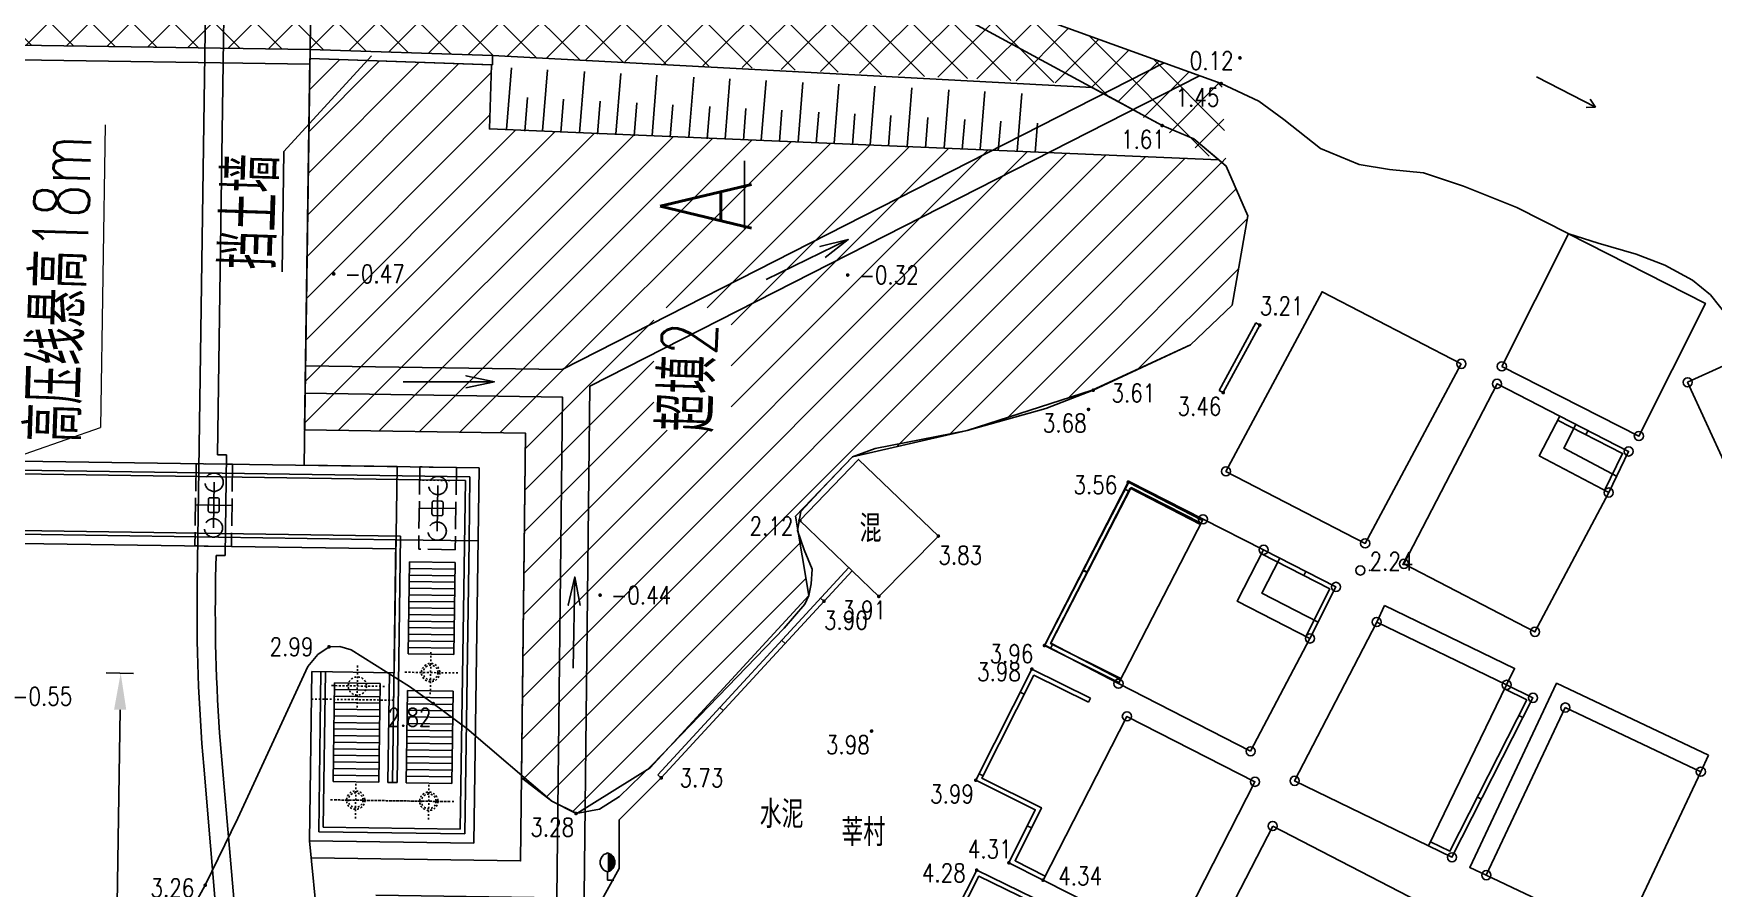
# Model space of a CAD drawing. Extents: x 500036 to 1001740, y 2543128 to 5086681.
# Drawn here: x 500801.1 to 500893, y 2544342 to 2544388.8 of the extents above; entities that cross this region are included whole.
import ezdxf
from ezdxf.enums import TextEntityAlignment as Align

# ---------------------------------------------------------------- set-up
doc = ezdxf.new("R2010")
doc.units = 0
doc.header["$LTSCALE"] = 0.5
for name, pattern in [('ACAD_ISO02W100', [15, 12, -3]), ('CENTER2', [28.575, 19.05, -3.175, 3.175, -3.175]), ('HIDDEN', [9.525, 6.35, -3.175])]:
    doc.linetypes.add(name, pattern=pattern)
doc.layers.get('0').update_dxf_attribs({"linetype": 'CONTINUOUS', "lineweight": 5})
doc.layers.get('Defpoints').update_dxf_attribs({"linetype": 'CONTINUOUS'})
for name, color, linetype in [('0-文字', 7, 'CONTINUOUS'), ('1-村民住宅', 7, 'CONTINUOUS'), ('GCD', 8, 'CONTINUOUS'), ('SPX', 4, 'CONTINUOUS'), ('station', 6, 'CONTINUOUS'), ('中心线', 2, 'CENTER2'), ('分隔带', 3, 'CONTINUOUS'), ('地形图', 8, 'CONTINUOUS'), ('天桥', 1, 'CONTINUOUS'), ('尺寸标注', 4, 'CONTINUOUS'), ('桥梁', 6, 'CONTINUOUS'), ('流水线', 5, 'CONTINUOUS'), ('结构线', 7, 'CONTINUOUS'), ('虚线', 11, 'ACAD_ISO02W100'), ('路基边线', 1, 'CONTINUOUS'), ('路面边线', 7, 'CONTINUOUS'), ('轮廓', 2, 'CONTINUOUS')]:
    doc.layers.add(name, color=color, linetype=linetype)
doc.layers.add('标注', color=4, linetype='CONTINUOUS', lineweight=15)
doc.layers.add('隧道', color=6, linetype='CONTINUOUS', lineweight=5)
doc.styles.add('HZ', font='romans.shx', dxfattribs={"width": 0.8, "bigfont": 'hztxt.shx'})
doc.styles.get("Standard").update_dxf_attribs({"font": 'simplex1.shx', "width": 0.7, "bigfont": 'hztxt.shx'})
doc.linetypes.add('10421', pattern='A,2,[150,AAA.SHX,S=1,R=0,X=0,Y=1],1e-11', length=2)
doc.linetypes.add('1161', pattern='A,0,[149,AAA.SHX,S=0.15,R=0,X=0,Y=0],-1.6', length=1.6)
doc.dimstyles.new('比例1000', dxfattribs={"dimtxt": 3, "dimasz": 2, "dimexe": 0.8, "dimexo": 0.8, "dimgap": 0.4, "dimtad": 1, "dimdsep": 46, "dimtxsty": 'Standard', "dimcen": 0.09, "dimclrd": 256, "dimclre": 256, "dimclrt": 7, "dimadec": 0, "dimazin": 0, "dimtfac": 1, "dimtix": 1, "dimtmove": 0, "dimatfit": 3, "dimfxl": 0, "dimtolj": 1, "dimtzin": 0, "dimarcsym": 0})

# ---------------------------------------------------------------- blocks, each defined once
blk = doc.blocks.new('*D10')
at = {"layer": 'Defpoints', "color": 0}
for p in [(500805.842, 2544353.813), (500807.347, 2544353.791), (500806.827, 2544318.794)]:
    blk.add_point(p, dxfattribs=at)
at = {"layer": '标注', "lineweight": -2}
for p, q in [((500806.547, 2544353.802), (500805.042, 2544353.825)), ((500805.352, 2544320.817), (500805.812, 2544351.813)), ((500806.028, 2544318.806), (500804.523, 2544318.829))]:
    blk.add_line(p, q, dxfattribs=at)
at = {"layer": '标注'}
for points in [[(500805.479, 2544351.818), (500806.146, 2544351.808), (500805.842, 2544353.813)], [(500805.019, 2544320.821), (500805.685, 2544320.812), (500805.322, 2544318.817)]]:
    blk.add_solid(points, dxfattribs=at)
at = {"layer": '标注', "color": 7, "insert": (500803.682, 2544336.343), "char_height": 3, "attachment_point": 5, "rotation": 89.14939}
blk.add_mtext('\\A1;35', dxfattribs=at)
blk = doc.blocks.new('*D18')
at = {"layer": 'Defpoints', "color": 0, "linetype": 'ByBlock'}
for p in [(500795.244, 2544494.72), (500765.209, 2544215.553), (500795.314, 2544209.967), (500817.01, 2544201.398), (500790.911, 2544194.774)]:
    blk.add_point(p, dxfattribs=at)
at = {"layer": '标注', "linetype": 'ByBlock', "lineweight": -2}
blk.add_arc((500791.109, 2544208.475), 4.461, 10.6219, 63.26726, dxfattribs=at)
at = {"layer": '标注', "linetype": 'ByBlock'}
for points in [[(500793.037, 2544212.136), (500793.195, 2544212.784), (500791.174, 2544212.936)], [(500795.827, 2544209.284), (500795.161, 2544209.311), (500795.413, 2544207.299)]]:
    blk.add_solid(points, dxfattribs=at)
at = {"layer": '标注', "color": 7, "linetype": 'ByBlock', "insert": (500796.193, 2544212.299), "char_height": 3, "attachment_point": 5, "rotation": 306.94458}
blk.add_mtext('\\A1;104°', dxfattribs=at)
blk = doc.blocks.new('dun1')
at = {"layer": '天桥', "color": 5, "linetype": 'ACAD_ISO02W100', "ltscale": 0.25}
for p, q in [((427493.706, 2526041.158), (427489.206, 2526041.158)), ((427489.206, 2526039.158), (427489.206, 2526041.158)), ((427493.706, 2526039.158), (427493.706, 2526041.158)), ((427491.056, 2526040.358), (427491.056, 2526039.958)), ((427491.156, 2526040.458), (427491.756, 2526040.458)), ((427491.156, 2526039.858), (427491.756, 2526039.858)), ((427491.856, 2526040.358), (427491.856, 2526039.958)), ((427493.706, 2526039.158), (427489.206, 2526039.158))]:
    blk.add_line(p, q, dxfattribs=at)
for centre in [(427490.206, 2526040.158), (427492.706, 2526040.158)]:
    blk.add_circle(centre, 0.5, dxfattribs=at)
for centre, start, end in [((427491.156, 2526040.358), 90, 180), ((427491.156, 2526039.958), 180, 270), ((427491.756, 2526040.358), 0, 90), ((427491.756, 2526039.958), 270, 0)]:
    blk.add_arc(centre, 0.1, start, end, dxfattribs=at)
at = {"layer": '轮廓'}
for p, q in [((427491.456, 2526039.158), (427491.456, 2526041.158)), ((427490.206, 2526040.158), (427492.706, 2526040.158))]:
    blk.add_line(p, q, dxfattribs=at)
blk = doc.blocks.new('人行天桥')
at = {"layer": '中心线'}
for p, q in [((-29600, 17030), (-29600, 15030)), ((-25600, 17030), (-25600, 15030)), ((-30976, 16030), (-24500, 16030)), ((-24224, 16030), (-30700, 16030)), ((-25350, 10522), (-25350, 8982)), ((-29600, 9732), (-29600, 8192)), ((-24383, 9780), (-26600, 9780)), ((-28633, 8990), (-30850, 8990)), ((29600, -10170), (29600, -7770)), ((25600, -10960), (25600, -8560)), ((28195, -8990), (31140, -8990)), ((24195, -9780), (27140, -9780)), ((25600, -17030), (25600, -15030)), ((29600, -17030), (29600, -15030)), ((24224, -16030), (30700, -16030)), ((30976, -16030), (24500, -16030))]:
    blk.add_line(p, q, dxfattribs=at)
at = {"layer": '尺寸标注', "color": 6}
blk.add_line((27600, -1750), (32100, -1750), dxfattribs=at)
at = {"layer": '结构线'}
for p, q in [((-23100, 18280), (-32100, 18280)), ((-32100, -2250), (-32100, 18280)), ((-23600, 17780), (-31600, 17780)), ((-31600, 1750), (-31600, 17780)), ((-23850, 17530), (-31350, 17530)), ((-31350, -1550), (-31350, 17530)), ((-23850, 17530), (-23850, 9030)), ((-23600, 17780), (-23600, 9030)), ((-23100, 18280), (-23100, 9030)), ((-28350, 15030), (-30850, 15030)), ((-28350, 15030), (-30850, 15030)), ((-30850, 9990), (-30850, 15030)), ((-30850, 15030), (-30850, 9990)), ((-28350, 9990), (-28350, 15030)), ((-27850, 1550), (-27850, 14780)), ((-27350, 14780), (-27850, 14780)), ((-27600, 1750), (-27600, 14780)), ((-27600, 14780), (-27600, 9260)), ((-27350, 14780), (-27350, 9030)), ((-26850, 15030), (-24350, 15030)), ((-26850, 15030), (-24350, 15030)), ((-26850, 15030), (-26850, 9630)), ((-24350, 15030), (-24350, 9630)), ((-28350, 14670), (-30850, 14670)), ((-28350, 14310), (-30850, 14310)), ((-28350, 13950), (-30850, 13950)), ((-26850, 14670), (-24350, 14670)), ((-26850, 14310), (-24350, 14310)), ((-26850, 13950), (-24350, 13950)), ((-28350, 13590), (-30850, 13590)), ((-28350, 13230), (-30850, 13230)), ((-26850, 13590), (-24350, 13590)), ((-26850, 13230), (-24350, 13230)), ((-28350, 12870), (-30850, 12870)), ((-28350, 12510), (-30850, 12510)), ((-28350, 12150), (-30850, 12150)), ((-26850, 12870), (-24350, 12870)), ((-26850, 12510), (-24350, 12510)), ((-26850, 12150), (-24350, 12150)), ((-28350, 11790), (-30850, 11790)), ((-28350, 11430), (-30850, 11430)), ((-28350, 11070), (-30850, 11070)), ((-26850, 11790), (-24350, 11790)), ((-26850, 11430), (-24350, 11430)), ((-26850, 11070), (-24350, 11070)), ((-28350, 10710), (-30850, 10710)), ((-28350, 10350), (-30850, 10350)), ((-26850, 10710), (-24350, 10710)), ((-26850, 10350), (-24350, 10350)), ((-28350, 9990), (-30850, 9990)), ((-26850, 9990), (-24350, 9990)), ((-26850, 9630), (-24350, 9630)), ((-26850, 9630), (-24350, 9630)), ((-27600, 9030), (-23100, 9030)), ((-28350, 7990), (-30850, 7990)), ((-30850, 2950), (-30850, 7990)), ((-28350, 7990), (-30850, 7990)), ((-28350, 7630), (-30850, 7630)), ((-28350, 2950), (-28350, 7990)), ((-28350, 7270), (-30850, 7270)), ((-28350, 6910), (-30850, 6910)), ((-28350, 6550), (-30850, 6550)), ((-28350, 6190), (-30850, 6190)), ((-28350, 5830), (-30850, 5830)), ((-28350, 5470), (-30850, 5470)), ((-28350, 5110), (-30850, 5110)), ((-28350, 4750), (-30850, 4750)), ((-28350, 4390), (-30850, 4390)), ((-28350, 4030), (-30850, 4030)), ((-28350, 3670), (-30850, 3670)), ((-28350, 3310), (-30850, 3310)), ((-28350, 2950), (-30850, 2950)), ((-27600, 2250), (32100, 2250)), ((32100, 2250), (32100, -18280)), ((-31600, 1750), (-31600, -1750)), ((-27850, 1550), (31350, 1550)), ((-27600, 1750), (31600, 1750)), ((31350, 1550), (31350, -17530)), ((31600, 1750), (31600, -1750)), ((-31600, -1750), (27600, -1750)), ((-31350, -1550), (27850, -1550)), ((27600, -15030), (27600, -1750)), ((27850, -1550), (27850, -15030)), ((31600, -1750), (31600, -17780)), ((-32100, -2250), (27600, -2250)), ((28350, -2950), (30850, -2950)), ((28350, -2950), (28350, -7990)), ((28350, -3310), (30850, -3310)), ((28350, -3670), (30850, -3670)), ((30850, -2950), (30850, -7990)), ((28350, -4030), (30850, -4030)), ((28350, -4390), (30850, -4390)), ((28350, -4750), (30850, -4750)), ((28350, -5110), (30850, -5110)), ((28350, -5470), (30850, -5470)), ((28350, -5830), (30850, -5830)), ((28350, -6190), (30850, -6190)), ((28350, -6550), (30850, -6550)), ((28350, -6910), (30850, -6910)), ((28350, -7270), (30850, -7270)), ((28350, -7630), (30850, -7630)), ((28350, -7990), (30850, -7990)), ((28350, -7990), (30850, -7990)), ((23100, -18280), (23100, -9030)), ((27600, -9030), (23100, -9030)), ((23600, -17780), (23600, -9030)), ((23850, -17530), (23850, -9030)), ((27350, -15030), (27350, -9030)), ((26850, -9630), (24350, -9630)), ((26850, -9630), (24350, -9630)), ((24350, -15030), (24350, -9630)), ((26850, -9990), (24350, -9990)), ((26850, -15030), (26850, -9630)), ((27600, -9630), (27600, -15030)), ((28350, -9990), (30850, -9990)), ((28350, -9990), (28350, -15030)), ((30850, -9990), (30850, -15030)), ((30850, -9990), (30850, -15030)), ((26850, -10350), (24350, -10350)), ((26850, -10710), (24350, -10710)), ((28350, -10350), (30850, -10350)), ((28350, -10710), (30850, -10710)), ((26850, -11070), (24350, -11070)), ((26850, -11430), (24350, -11430)), ((26850, -11790), (24350, -11790)), ((28350, -11070), (30850, -11070)), ((28350, -11430), (30850, -11430)), ((28350, -11790), (30850, -11790)), ((26850, -12150), (24350, -12150)), ((26850, -12510), (24350, -12510)), ((26850, -12870), (24350, -12870)), ((28350, -12150), (30850, -12150)), ((28350, -12510), (30850, -12510)), ((28350, -12870), (30850, -12870)), ((26850, -13230), (24350, -13230)), ((26850, -13590), (24350, -13590)), ((28350, -13230), (30850, -13230)), ((28350, -13590), (30850, -13590)), ((26850, -13950), (24350, -13950)), ((26850, -14310), (24350, -14310)), ((26850, -14670), (24350, -14670)), ((28350, -13950), (30850, -13950)), ((28350, -14310), (30850, -14310)), ((28350, -14670), (30850, -14670)), ((26850, -15030), (24350, -15030)), ((26850, -15030), (24350, -15030)), ((27350, -15030), (27850, -15030)), ((28350, -15030), (30850, -15030)), ((28350, -15030), (30850, -15030)), ((23100, -18280), (32100, -18280)), ((23600, -17780), (31600, -17780)), ((23850, -17530), (31350, -17530))]:
    blk.add_line(p, q, dxfattribs=at)
at = {"layer": '结构线', "linetype": 'HIDDEN'}
for p, q in [((-27600, 10530), (-23100, 10530)), ((27600, -10530), (23100, -10530))]:
    blk.add_line(p, q, dxfattribs=at)
at = {"layer": '虚线'}
for p, q in [((-900, 1600), (900, 1600)), ((30500, 1532), (28700, 1532)), ((-900, -1600), (900, -1600))]:
    blk.add_line(p, q, dxfattribs=at)
for centre, radius in [((-29600, 16030), 500), ((-29600, 16030), 400), ((-25600, 16030), 500), ((-25600, 16030), 400), ((-25350, 9780), 500), ((-29600, 8990), 500), ((-29600, 8990), 400), ((29600, -8990), 500), ((29600, -8990), 400), ((25600, -9780), 500), ((25600, -16030), 500), ((29600, -16030), 500), ((25600, -16030), 400), ((29600, -16030), 400)]:
    blk.add_circle(centre, radius, dxfattribs=at)
at = {"layer": '天桥', "xscale": 1000, "yscale": 1000, "zscale": 1000, "rotation": 90}
for p in [(2526010558, -427491456), (2526022558, -427491456), (2526040158, -427491456), (2526057758, -427491456), (2526070008, -427491456)]:
    blk.add_blockref('dun1', p, dxfattribs=at)
blk = doc.blocks.new('*D33')
at = {"layer": 'Defpoints', "color": 0}
for p in [(500795.428, 2544508.137), (500796.374, 2544402.498), (500771.353, 2544398.58), (500816.348, 2544397.93), (500790.78, 2544186.224)]:
    blk.add_point(p, dxfattribs=at)
at = {"layer": '标注', "lineweight": -2}
blk.add_arc((500793.842, 2544398.255), 4.941, 22.52563, 65.82001, dxfattribs=at)
at = {"layer": '标注'}
for points in [[(500795.793, 2544402.438), (500795.938, 2544403.088), (500793.913, 2544403.196)], [(500798.733, 2544400.211), (500798.078, 2544400.086), (500798.782, 2544398.184)]]:
    blk.add_solid(points, dxfattribs=at)
at = {"layer": '标注', "color": 7, "insert": (500798.748, 2544403.022), "char_height": 3, "attachment_point": 5, "rotation": 314.17282}
blk.add_mtext('\\A1;90°', dxfattribs=at)
blk = doc.blocks.new('GC200')
at = {"linetype": 'Continuous', "const_width": 0.2, "flags": 128}
blk.add_lwpolyline([(-0.1, 0, 1), (0.1, 0, 1)], format="xyb", close=True, dxfattribs=at)
blk = doc.blocks.new('HM')
for p, q in [((0, 0), (0.00725, 0)), ((0.00325, 0), (0.00325, 0)), ((0.00635, 0.0005), (0.00725, 0)), ((0.00725, 0), (0.00635, -0.0005))]:
    blk.add_line(p, q)
blk = doc.blocks.new('V4')
for p, q in [((-0.0007, 0.0024), (-0.0008, 0.0021)), ((-0.0008, 0.0021), (-0.0008, 0.0018)), ((-0.0006, 0.0026), (-0.0007, 0.0024)), ((-0.0004, 0.0028), (-0.0006, 0.0026)), ((-0.0002, 0.0029), (-0.0004, 0.0028)), ((0, 0.003), (-0.0002, 0.0029)), ((0.0002, 0.0029), (0, 0.003)), ((0.0001, 0.0029), (0.0001, 0.001)), ((0.0002, 0.0029), (0.0002, 0.001)), ((0.0004, 0.0028), (0.0002, 0.0029)), ((0.0003, 0.0028), (0.0003, 0.0011)), ((0.0004, 0.0028), (0.0004, 0.0011)), ((0.0006, 0.0026), (0.0004, 0.0028)), ((0.0005, 0.0027), (0.0005, 0.0012)), ((0.0006, 0.0026), (0.0006, 0.0013)), ((0.0007, 0.0024), (0.0006, 0.0026)), ((0.0007, 0.0024), (0.0007, 0.0015)), ((0.0008, 0.0021), (0.0007, 0.0024)), ((0.0008, 0.0018), (0.0008, 0.0021)), ((-0.0008, 0.0018), (-0.0007, 0.0015)), ((-0.0007, 0.0015), (-0.0006, 0.0013)), ((-0.0006, 0.0013), (-0.0004, 0.0011)), ((-0.0004, 0.0011), (-0.0002, 0.001)), ((-0.0002, 0.001), (0, 0.0009)), ((0, 0.0009), (0.0002, 0.001)), ((0, 0), (0, 0.0009)), ((0.0007, 0), (0, 0)), ((0, 0), (0, 0)), ((0.0002, 0.001), (0.0004, 0.0011)), ((0.0004, 0.0011), (0.0006, 0.0013)), ((0.0006, 0.0013), (0.0007, 0.0015)), ((0.0007, 0.0015), (0.0008, 0.0018))]:
    blk.add_line(p, q)

msp = doc.modelspace()

# ---------------------------------------------------------------- hatches: boundary and pattern name
at = {"layer": '1-村民住宅'}
h = msp.add_hatch(dxfattribs=at)
h.set_pattern_fill('ANSI37', color=2, scale=0.5, style=0)
h.paths.add_polyline_path([(500756.639, 2544383.636), (500757.179, 2544384.54), (500758.034, 2544387.159), (500758.925, 2544393.743), (500759.585, 2544398.463), (500759.989, 2544400.572), (500762.635, 2544407.794), (500763.465, 2544409.907), (500763.937, 2544411.449), (500764.381, 2544413.612), (500764.482, 2544413.98), (500771.5, 2544408.763), (500771.497, 2544408.579), (500793.986, 2544408.254), (500815.045, 2544407.95), (500817.272, 2544406.853), (500819.465, 2544405.478), (500822.511, 2544403.231), (500825.651, 2544401.178), (500827.528, 2544400.364), (500836.528, 2544397.148), (500847.374, 2544392.841), (500862.037, 2544387.52), (500866.122, 2544386.06), (500866.35, 2544381.545), (500858.721, 2544386.024), (500826.198, 2544387.59), (500816.204, 2544387.931), (500776.958, 2544388.498), (500771.208, 2544388.582)])
h = msp.add_hatch(dxfattribs=at)
h.set_pattern_fill('ANSI31', color=2, scale=0.5, style=0)
h.paths.add_polyline_path([(500815.903, 2544367.126), (500816.186, 2544387.432), (500826.142, 2544387.091), (500826.022, 2544383.583), (500865.938, 2544381.892), (500866.35, 2544381.545), (500867.522, 2544378.827), (500866.668, 2544373.947), (500864.395, 2544371.777), (500859.016, 2544369.285), (500852.175, 2544367.081), (500845.886, 2544365.64), (500842.768, 2544362.39), (500843.495, 2544358.056), (500834.822, 2544348.64), (500830.81, 2544346.134), (500829.43, 2544346.803), (500827.777, 2544348.086), (500827.991, 2544366.946)])
h.paths.add_polyline_path([(500835.018, 2544373.791), (500835.018, 2544367.109), (500839.26, 2544367.109), (500839.26, 2544373.791)], flags=16)

# ---------------------------------------------------------------- linework, layer by layer
at = {"layer": '0-文字', "color": 7}
for q in [(500819.575, 2544387.578), (500814.674, 2544375.758)]:
    msp.add_line((500814.767, 2544382.345), q, dxfattribs=at)
at = {"layer": '1-村民住宅', "linetype": 'ByBlock'}
msp.add_line((500812.953, 2544318.657), (500810.383, 2544348.731), dxfattribs=at)
at = {"layer": 'SPX'}
for p, q in [((500829.998, 2544370.416), (500862.949, 2544387.19)), ((500831.521, 2544369.509), (500864.882, 2544386.491))]:
    msp.add_line(p, q, dxfattribs=at)
at = {"layer": 'SPX', "flags": 128}
for points in [[(500815.956, 2544370.626), (500829.998, 2544370.416)], [(500815.933, 2544369.126), (500830.014, 2544368.916), (500829.702, 2544341.514), (500819.805, 2544341.664)], [(500831.521, 2544369.509), (500831.185, 2544339.991), (500819.782, 2544340.164)]]:
    msp.add_lwpolyline(points, dxfattribs=at)
at = {"layer": 'station', "color": 4}
for p, q in [((500827.227, 2544386.919), (500826.954, 2544383.543)), ((500829.198, 2544386.821), (500828.926, 2544383.469)), ((500831.218, 2544386.719), (500830.948, 2544383.375)), ((500833.217, 2544386.619), (500832.948, 2544383.292)), ((500835.188, 2544386.52), (500834.92, 2544383.219)), ((500837.208, 2544386.419), (500836.942, 2544383.124)), ((500839.188, 2544386.32), (500838.923, 2544383.042)), ((500841.159, 2544386.221), (500840.895, 2544382.968)), ((500843.179, 2544386.12), (500842.917, 2544382.874)), ((500828.1, 2544385.303), (500827.951, 2544383.463)), ((500830.07, 2544385.204), (500829.923, 2544383.389)), ((500845.15, 2544386.021), (500844.889, 2544382.793)), ((500847.12, 2544385.922), (500846.861, 2544382.719)), ((500849.141, 2544385.821), (500848.882, 2544382.625)), ((500851.162, 2544385.72), (500850.904, 2544382.541)), ((500853.132, 2544385.621), (500852.877, 2544382.467)), ((500855.153, 2544385.52), (500854.898, 2544382.373)), ((500832.091, 2544385.103), (500831.944, 2544383.295)), ((500834.09, 2544385.003), (500833.945, 2544383.212)), ((500836.06, 2544384.904), (500835.917, 2544383.138)), ((500838.081, 2544384.803), (500837.938, 2544383.044)), ((500840.061, 2544384.704), (500839.92, 2544382.962)), ((500842.031, 2544384.605), (500841.892, 2544382.888)), ((500844.052, 2544384.504), (500843.913, 2544382.794)), ((500846.022, 2544384.405), (500845.885, 2544382.712)), ((500847.993, 2544384.306), (500847.858, 2544382.638)), ((500850.013, 2544384.205), (500849.879, 2544382.544)), ((500852.034, 2544384.103), (500851.901, 2544382.46)), ((500854.004, 2544384.005), (500853.873, 2544382.386)), ((500856.025, 2544383.903), (500855.895, 2544382.292))]:
    msp.add_line(p, q, dxfattribs=at)
at = {"layer": 'station', "color": 1}
msp.add_line((500839.978, 2544381.842), (500839.978, 2544378.125), dxfattribs=at)
at = {"layer": '分隔带'}
for p, q in [((500811.133, 2544365.752), (500811.633, 2544365.745)), ((500811.066, 2544360.253), (500811.553, 2544360.246)), ((500813.998, 2544318.691), (500811.247, 2544350.541))]:
    msp.add_line(p, q, dxfattribs=at)
at = {"layer": '分隔带', "flags": 128}
for points in [[(500811.133, 2544365.752), (500812.992, 2544494.464)], [(500811.553, 2544360.246), (500811.633, 2544365.745)]]:
    msp.add_lwpolyline(points, dxfattribs=at)
at = {"layer": '分隔带'}
msp.add_arc((500910.02, 2544357.244), 99, 178.25837, 183.88207, dxfattribs=at)
at = {"layer": '地形图', "linetype": 'Continuous'}
for p, q in [((500868.18, 2544372.851), (500867.96, 2544372.97)), ((500866.181, 2544369.155), (500865.961, 2544369.274)), ((500886.147, 2544367.083), (500886.032, 2544366.86)), ((500860.788, 2544363.879), (500861.011, 2544363.765)), ((500887.28, 2544363.69), (500887.055, 2544363.799)), ((500865.08, 2544362.23), (500864.966, 2544362.008)), ((500865.045, 2544362.167), (500864.93, 2544361.945)), ((500858.505, 2544359.431), (500858.727, 2544359.317)), ((500858.535, 2544359.448), (500858.757, 2544359.333)), ((500870.71, 2544359.371), (500870.596, 2544359.148)), ((500844.332, 2544357.75), (500844.148, 2544357.919)), ((500870.93, 2544355.71), (500870.707, 2544355.822)), ((500842.202, 2544355.438), (500842.018, 2544355.607)), ((500856.736, 2544355.153), (500856.847, 2544355.377)), ((500860.468, 2544353.304), (500860.579, 2544353.528)), ((500855.069, 2544352.769), (500855.292, 2544352.656)), ((500858.918, 2544352.445), (500858.807, 2544352.221)), ((500838.815, 2544351.761), (500838.631, 2544351.93)), ((500882.582, 2544351.382), (500882.359, 2544351.495)), ((500835.427, 2544348.083), (500835.243, 2544348.252)), ((500852.817, 2544348.305), (500853.041, 2544348.192)), ((500880.318, 2544346.924), (500880.095, 2544347.037)), ((500855.46, 2544345.467), (500855.684, 2544345.356)), ((500877.415, 2544344.364), (500877.524, 2544344.589)), ((500856.319, 2544342.488), (500856.433, 2544342.711))]:
    msp.add_line(p, q, dxfattribs=at)
at = {"layer": '地形图', "linetype": '10421', "flags": 128}
msp.add_lwpolyline([(500751.828, 2544218.308), (500743.478, 2544223.963), (500741.913, 2544224.655), (500740.268, 2544225.036), (500736.89, 2544224.982), (500735.876, 2544225.105), (500734.744, 2544225.448), (500733.348, 2544226.226), (500727.764, 2544229.804), (500727.332, 2544230.244), (500727.128, 2544230.746), (500726.965, 2544231.359), (500727.073, 2544232.232), (500727.217, 2544232.942), (500729.398, 2544239.246), (500730.008, 2544241.715), (500730.507, 2544243.935), (500731.476, 2544247.418), (500731.594, 2544248.561), (500731.571, 2544249.703), (500731.373, 2544250.471), (500730.65, 2544251.268), (500729.811, 2544251.81), (500726.183, 2544253.815), (500722.683, 2544255.764), (500720.073, 2544256.647), (500718.528, 2544256.899), (500716.433, 2544256.877), (500714.603, 2544256.685), (500712.682, 2544256.304), (500710.228, 2544255.007), (500708.163, 2544253.681), (500706.684, 2544252.215), (500706.497, 2544252.095), (500706.321, 2544252.053), (500706.075, 2544252.112), (500705.858, 2544252.214), (500705.673, 2544252.639), (500705.61, 2544253.066), (500705.593, 2544254.54), (500705.856, 2544258.589), (500706.093, 2544260.71), (500706.62, 2544262.499), (500708.675, 2544267.258), (500710.126, 2544269.807), (500712.118, 2544271.954), (500714.747, 2544274.072), (500719.857, 2544278.15), (500722.382, 2544280.64), (500724.444, 2544284.136), (500726.573, 2544288.956), (500731.579, 2544298.81), (500732.291, 2544300.015), (500732.679, 2544301.597), (500732.535, 2544302.741), (500731.627, 2544303.763), (500725.289, 2544308.511), (500723.841, 2544309.386), (500719.015, 2544310.92), (500718.588, 2544311.351), (500718.38, 2544311.717), (500718.373, 2544312.29), (500718.469, 2544312.792), (500726.375, 2544328.993), (500732.87, 2544343.05), (500734.09, 2544345.607), (500741.539, 2544360.248), (500742.284, 2544361.221), (500744.512, 2544363.276), (500745.077, 2544364.072), (500745.83, 2544365.316), (500750.719, 2544375.332), (500752.034, 2544377.447), (500753.152, 2544379.037), (500756.099, 2544382.681), (500757.179, 2544384.59), (500758.034, 2544387.159), (500759.511, 2544398.075), (500759.989, 2544400.572), (500761.203, 2544404.147), (500763.465, 2544409.907), (500763.937, 2544411.449), (500764.381, 2544413.612), (500766.33, 2544420.699), (500766.992, 2544422.07), (500768.222, 2544422.933), (500770.083, 2544423.655), (500770.995, 2544423.832), (500773.391, 2544423.773), (500776.854, 2544423.336), (500781.317, 2544422.544), (500788.45, 2544420.815), (500792.487, 2544419.489), (500805.896, 2544412.731), (500808.767, 2544410.975), (500817.322, 2544406.853), (500819.274, 2544405.621), (500822.164, 2544403.458), (500825.651, 2544401.178), (500827.528, 2544400.364), (500836.578, 2544397.148), (500847.324, 2544392.841), (500866.073, 2544386.06), (500868.131, 2544385.093), (500869.506, 2544384.103), (500871.51, 2544382.51), (500873.622, 2544381.639), (500875.283, 2544381.37), (500877.148, 2544381.174), (500879.325, 2544380.443), (500882.247, 2544379.286), (500885.09, 2544377.837), (500886.698, 2544377.339), (500888.787, 2544376.723), (500890.343, 2544376.124), (500891.859, 2544375.31), (500892.842, 2544374.501), (500893.834, 2544373.26), (500897.045, 2544370.462)], dxfattribs=at)
at = {"layer": '地形图', "linetype": '10421', "elevation": 1.608, "flags": 128}
msp.add_lwpolyline([(500862.838, 2544383.764), (500849.873, 2544390.808), (500846.912, 2544392.003), (500842.435, 2544393.883), (500835.403, 2544396.489), (500825.81, 2544400.481), (500824.724, 2544400.999), (500823.871, 2544401.529), (500818.49, 2544405.717), (500817.006, 2544406.688), (500815.89, 2544407.249), (500809.774, 2544409.971), (500809.046, 2544410.1), (500808.301, 2544409.864), (500798.477, 2544400.156), (500787.89, 2544390.853), (500778.257, 2544382.405), (500775.173, 2544378.497), (500773.533, 2544375.484), (500772.246, 2544372.09), (500769.999, 2544365.918), (500769.488, 2544362.749), (500769.488, 2544362.749), (500769.295, 2544359.961), (500770.766, 2544350.915), (500771.216, 2544349.569), (500771.6, 2544348.604), (500772.591, 2544347.544), (500774.264, 2544346.135), (500779.556, 2544342.391), (500782.14, 2544340.686), (500791.823, 2544336.314), (500792.144, 2544335.952), (500792.361, 2544335.45), (500792.415, 2544334.807), (500792.291, 2544333.852), (500788.186, 2544319.304), (500788.225, 2544318.119), (500788.69, 2544317.289), (500794.793, 2544312.859), (500796.661, 2544311.334), (500797.758, 2544311.271), (500798.257, 2544311.43), (500798.573, 2544312.214), (500800.317, 2544322.567), (500801.915, 2544327.216), (500803.487, 2544330.264), (500805.737, 2544333.583), (500810.47, 2544342.214), (500812.261, 2544345.879), (500816.075, 2544354.173), (500816.626, 2544354.829), (500817.243, 2544355.253), (500817.843, 2544355.272), (500818.449, 2544355.084), (500821.652, 2544353.077), (500822.948, 2544352.146), (500824.781, 2544350.778), (500829.43, 2544346.803), (500830.76, 2544346.134), (500832.047, 2544346.373), (500833.135, 2544347.072), (500834.942, 2544348.807), (500842.144, 2544356.272), (500843.276, 2544357.582), (500843.495, 2544358.056), (500843.632, 2544358.703), (500843.678, 2544359.499), (500843.244, 2544360.556), (500842.881, 2544361.615), (500843.064, 2544362.655), (500844.286, 2544363.97), (500845.886, 2544365.64), (500847.142, 2544366.099), (500852.175, 2544367.081), (500856.478, 2544368.293), (500859.066, 2544369.285), (500864.395, 2544371.777), (500866.668, 2544373.947), (500867.522, 2544378.827), (500866.35, 2544381.545), (500864.57, 2544383.045)], close=True, dxfattribs=at)
at = {"layer": '地形图', "linetype": 'Continuous'}
for points in [[(500881.43, 2544370.59), (500885.07, 2544377.85), (500892.57, 2544374.04), (500888.93, 2544366.78)], [(500879.21, 2544370.73), (500871.59, 2544374.67), (500866.33, 2544364.85), (500873.95, 2544360.91)], [(500893.67, 2544365.21), (500891.6, 2544369.72), (500895.326, 2544371.43), (500897.396, 2544366.92)], [(500887.28, 2544363.69), (500883.481, 2544365.704), (500884.598, 2544367.878), (500881.17, 2544369.64), (500876.07, 2544359.79), (500883.24, 2544356.07)], [(500867.68, 2544349.54), (500860.45, 2544353.24), (500865.08, 2544362.23), (500868.39, 2544360.56), (500866.95, 2544357.747), (500870.93, 2544355.71)], [(500874.58, 2544356.61), (500881.69, 2544353.17), (500877.415, 2544344.364), (500870.09, 2544347.92)], [(500856.319, 2544342.488), (500860.91, 2544351.45), (500867.92, 2544347.87), (500863.35, 2544338.94)], [(500884.9, 2544351.93), (500880.58, 2544342.76), (500888, 2544339.24), (500892.32, 2544348.42)], [(500868.89, 2544345.45), (500877.4, 2544341.04), (500873.6, 2544333.61), (500865.07, 2544338.02)]]:
    msp.add_lwpolyline(points, close=True, dxfattribs=at)
at = {"layer": '地形图', "linetype": 'Continuous', "flags": 128}
for points in [[(500865.961, 2544369.274), (500867.96, 2544372.97)], [(500866.181, 2544369.155), (500868.18, 2544372.851)], [(500864.93, 2544361.945), (500861.093, 2544363.926), (500856.733, 2544355.433), (500860.579, 2544353.528)], [(500835.243, 2544348.252), (500845.687, 2544359.59)], [(500858.807, 2544352.221), (500855.819, 2544353.701), (500852.977, 2544348.065), (500856.228, 2544346.454), (500854.789, 2544343.548), (500856.433, 2544342.711)], [(500855.829, 2544341.51), (500852.689, 2544343.035), (500848.202, 2544334.209)], [(500855.72, 2544341.285), (500852.801, 2544342.703), (500848.425, 2544334.096)]]:
    msp.add_lwpolyline(points, dxfattribs=at)
at = {"layer": '地形图', "linetype": 'Continuous'}
for points in [[(500887.28, 2544363.69), (500888.37, 2544365.94), (500884.598, 2544367.878)], [(500887.055, 2544363.799), (500888.039, 2544365.829), (500884.484, 2544367.656)], [(500887.748, 2544364.574), (500884.822, 2544366.125), (500885.488, 2544367.421)], [(500865.08, 2544362.23), (500861.04, 2544364.3), (500856.42, 2544355.35), (500860.45, 2544353.24)], [(500864.966, 2544362.008), (500861.148, 2544363.964), (500856.756, 2544355.456), (500860.566, 2544353.461)], [(500870.93, 2544355.71), (500872.35, 2544358.53), (500868.39, 2544360.56)], [(500870.707, 2544355.822), (500872.015, 2544358.421), (500868.276, 2544360.338)], [(500869.28, 2544360.104), (500868.296, 2544358.181), (500871.38, 2544356.603)], [(500874.58, 2544356.61), (500875.016, 2544357.51)], [(500881.69, 2544353.17), (500882.126, 2544354.07), (500875.016, 2544357.51)], [(500877.415, 2544344.364), (500878.7, 2544343.74), (500883.13, 2544352.46), (500881.69, 2544353.17)], [(500880.58, 2544342.76), (500879.675, 2544343.186), (500884.422, 2544353.262), (500892.748, 2544349.324)], [(500877.524, 2544344.589), (500878.588, 2544344.072), (500882.793, 2544352.348), (500881.579, 2544352.946)], [(500892.32, 2544348.42), (500892.748, 2544349.324)]]:
    msp.add_lwpolyline(points, dxfattribs=at)
at = {"layer": '地形图', "linetype": 'Continuous', "elevation": 3.829, "flags": 128}
msp.add_lwpolyline([(500850.591, 2544361.311), (500847.332, 2544358.011), (500843.009, 2544362.159), (500846.22, 2544365.505)], close=True, dxfattribs=at)
at = {"layer": '地形图', "linetype": 'Continuous', "flags": 128}
for points, elevation in [([(500865.045, 2544362.167), (500860.985, 2544364.263), (500856.395, 2544355.322), (500860.468, 2544353.304)], 3.564), ([(500835.427, 2544348.083), (500845.867, 2544359.417)], 1.608), ([(500858.918, 2544352.445), (500855.708, 2544354.035), (500852.64, 2544347.953), (500855.893, 2544346.341), (500854.455, 2544343.438), (500856.319, 2544342.488)], 3.984)]:
    msp.add_lwpolyline(points, dxfattribs=dict(at, elevation=elevation))
at = {"layer": '地形图', "linetype": '1161', "flags": 128}
msp.add_lwpolyline([(500835.427, 2544348.083), (500833.123, 2544345.786), (500833.122, 2544343.12), (500832, 2544341.088), (500830.845, 2544339.502), (500832.356, 2544336.21), (500835.692, 2544335.27)], dxfattribs=at)
at = {"layer": '地形图'}
for centre in [(500879.21, 2544370.73), (500881.43, 2544370.59), (500881.17, 2544369.64), (500891.6, 2544369.72), (500888.93, 2544366.78), (500888.37, 2544365.94), (500866.33, 2544364.85), (500887.28, 2544363.69), (500865.08, 2544362.23), (500868.39, 2544360.56), (500873.95, 2544360.91), (500873.69, 2544359.43), (500876.07, 2544359.79), (500872.35, 2544358.53), (500874.58, 2544356.61), (500870.93, 2544355.71), (500883.24, 2544356.07), (500860.45, 2544353.24), (500881.69, 2544353.17), (500883.13, 2544352.46), (500884.9, 2544351.93), (500860.91, 2544351.45), (500867.68, 2544349.54), (500892.32, 2544348.42), (500867.92, 2544347.87), (500870.09, 2544347.92), (500868.89, 2544345.45), (500878.7, 2544343.74), (500880.58, 2544342.76)]:
    msp.add_circle(centre, 0.25, dxfattribs=at)
msp.add_point((500874.19, 2544359.43, 2.24), dxfattribs=at)
at = {"layer": '桥梁'}
for p, q in [((500771.207, 2544388.581), (500816.204, 2544387.931)), ((500771.187, 2544387.781), (500816.192, 2544387.132)), ((500816.186, 2544387.432), (500826.181, 2544387.09)), ((500816.204, 2544387.931), (500826.198, 2544387.59)), ((500826.198, 2544387.59), (500826.181, 2544387.09))]:
    msp.add_line(p, q, dxfattribs=at)
at = {"layer": '流水线', "flags": 128}
for points in [[(500841.17, 2544375.336), (500845.663, 2544377.531), (500844.111, 2544377.143), (500845.663, 2544377.531), (500844.402, 2544376.545)], [(500821.297, 2544369.745), (500826.297, 2544369.749), (500824.732, 2544370.081), (500826.297, 2544369.749), (500824.733, 2544369.415)], [(500830.601, 2544354.081), (500830.694, 2544359.08), (500830.332, 2544357.522), (500830.694, 2544359.08), (500830.997, 2544357.509)]]:
    msp.add_lwpolyline(points, dxfattribs=at)
at = {"layer": '路基边线'}
for p, q in [((500820.966, 2544365.11), (500815.875, 2544365.184)), ((500820.803, 2544353.831), (500820.966, 2544365.11)), ((500816.304, 2544353.896), (500816.17, 2544344.647)), ((500820.803, 2544353.831), (500816.304, 2544353.896)), ((500818.731, 2544319.1), (500816.17, 2544344.647))]:
    msp.add_line(p, q, dxfattribs=at)
at = {"layer": '路基边线', "flags": 128}
for points in [[(500815.875, 2544365.184), (500817.741, 2544494.395)], [(500826.198, 2544387.59), (500859.012, 2544385.843), (500860.424, 2544385.075), (500861.9, 2544384.274), (500862.838, 2544383.764), (500864.57, 2544383.045), (500865.938, 2544381.892)], [(500815.903, 2544367.126), (500827.991, 2544366.946), (500827.725, 2544343.544), (500816.263, 2544343.718)]]:
    msp.add_lwpolyline(points, dxfattribs=at)
msp.add_lwpolyline([(500815.903, 2544367.126), (500816.186, 2544387.432), (500826.142, 2544387.091), (500826.022, 2544383.583), (500865.938, 2544381.892), (500866.35, 2544381.545), (500867.522, 2544378.827), (500866.668, 2544373.947), (500864.395, 2544371.777), (500859.016, 2544369.285), (500852.175, 2544367.081), (500845.886, 2544365.64), (500842.768, 2544362.39), (500843.495, 2544358.056), (500834.822, 2544348.64), (500830.81, 2544346.134), (500829.43, 2544346.803), (500827.777, 2544348.086), (500827.991, 2544366.946), (500815.903, 2544367.126)], close=True, dxfattribs=at)
at = {"layer": '路面边线', "flags": 128}
msp.add_lwpolyline([(500810.031, 2544358.688), (500811.994, 2544494.662, 0.006695), (500810.704, 2544532.161)], format="xyb", dxfattribs=at)
at = {"layer": '路面边线'}
msp.add_arc((500910.02, 2544357.244), 100, 179.17249, 184.88359, dxfattribs=at)
at = {"layer": '隧道', "color": 7}
msp.add_line((500804.988, 2544383.801), (500804.742, 2544367.254), dxfattribs=at)
at = {"layer": '隧道', "color": 0}
msp.add_line((500793.328, 2544363.259), (500804.742, 2544367.254), dxfattribs=at)

# ---------------------------------------------------------------- block references
at = {"layer": '地形图', "linetype": 'Continuous'}
ref = msp.add_blockref('GC200', (500867.098, 2544387.465, 0.125), dxfattribs=dict(at, xscale=0.5, yscale=0.5, zscale=0.5))
ref.add_attrib('height', '0.12', dxfattribs={"layer": 'GCD', "linetype": 'Continuous', "height": 1, "style": 'HZ', "width": 0.8}).set_placement((500864.348, 2544387.315, 0.12), align=Align.MIDDLE_LEFT)
ref = msp.add_blockref('GC200', (500866.073, 2544386.06, 1.454), dxfattribs=dict(at, xscale=0.5, yscale=0.5, zscale=0.5))
ref.add_attrib('height', '1.45', dxfattribs={"layer": 'GCD', "linetype": 'Continuous', "height": 1, "style": 'HZ', "width": 0.8}).set_placement((500863.573, 2544385.31, 1.45), align=Align.MIDDLE_LEFT)
at = {"layer": '地形图', "linetype": 'Continuous', "xscale": 500.0000000000887, "yscale": 500, "zscale": 500, "rotation": 332.6754245356006}
msp.add_blockref('HM', (500883.33, 2544386.437), dxfattribs=at)
at = {"layer": '地形图', "linetype": 'Continuous'}
ref = msp.add_blockref('GC200', (500862.838, 2544383.764, 1.608), dxfattribs=dict(at, xscale=0.5, yscale=0.5, zscale=0.5))
ref.add_attrib('height', '1.61', dxfattribs={"layer": 'GCD', "linetype": 'Continuous', "height": 1, "style": 'HZ', "width": 0.8}).set_placement((500860.588, 2544383.014, 1.61), align=Align.MIDDLE_LEFT)
ref = msp.add_blockref('GC200', (500817.499, 2544375.651, -0.47), dxfattribs=dict(at, xscale=0.5, yscale=0.5, zscale=0.5))
ref.add_attrib('height', '-0.47', dxfattribs={"layer": 'GCD', "linetype": 'Continuous', "height": 1, "style": 'HZ', "width": 0.8}).set_placement((500818.099, 2544375.651, -0.47), align=Align.MIDDLE_LEFT)
ref = msp.add_blockref('GC200', (500845.63, 2544375.588, -0.32), dxfattribs=dict(at, xscale=0.5, yscale=0.5, zscale=0.5))
ref.add_attrib('height', '-0.32', dxfattribs={"layer": 'GCD', "linetype": 'Continuous', "height": 1, "style": 'HZ', "width": 0.8}).set_placement((500846.23, 2544375.588, -0.32), align=Align.MIDDLE_LEFT)
ref = msp.add_blockref('GC200', (500868.18, 2544372.851, 3.214), dxfattribs=dict(at, xscale=0.5, yscale=0.5, zscale=0.5))
ref.add_attrib('height', '3.21', dxfattribs={"layer": 'GCD', "linetype": 'Continuous', "height": 1, "style": 'HZ', "width": 0.8}).set_placement((500868.18, 2544373.901, 3.21), align=Align.MIDDLE_LEFT)
ref = msp.add_blockref('GC200', (500859.066, 2544369.285, 3.608), dxfattribs=dict(at, xscale=0.5, yscale=0.5, zscale=0.5))
ref.add_attrib('height', '3.61', dxfattribs={"layer": 'GCD', "linetype": 'Continuous', "height": 1, "style": 'HZ', "width": 0.8}).set_placement((500860.066, 2544369.135, 3.61), align=Align.MIDDLE_LEFT)
ref = msp.add_blockref('GC200', (500866.181, 2544369.155, 3.462), dxfattribs=dict(at, xscale=0.5, yscale=0.5, zscale=0.5))
ref.add_attrib('height', '3.46', dxfattribs={"layer": 'GCD', "linetype": 'Continuous', "height": 1, "style": 'HZ', "width": 0.8}).set_placement((500863.681, 2544368.405, 3.46), align=Align.MIDDLE_LEFT)
ref = msp.add_blockref('GC200', (500858.808, 2544368.24, 3.677), dxfattribs=dict(at, xscale=0.5, yscale=0.5, zscale=0.5))
ref.add_attrib('height', '3.68', dxfattribs={"layer": 'GCD', "linetype": 'Continuous', "height": 1, "style": 'HZ', "width": 0.8}).set_placement((500856.308, 2544367.49, 3.68), align=Align.MIDDLE_LEFT)
ref = msp.add_blockref('GC200', (500860.985, 2544364.263, 3.564), dxfattribs=dict(at, xscale=0.5, yscale=0.5, zscale=0.5))
ref.add_attrib('height', '3.56', dxfattribs={"layer": 'GCD', "linetype": 'Continuous', "height": 1, "style": 'HZ', "width": 0.8}).set_placement((500857.985, 2544364.113, 3.56), align=Align.MIDDLE_LEFT)
ref = msp.add_blockref('GC200', (500843.009, 2544362.159, 2.117), dxfattribs=dict(at, xscale=0.5, yscale=0.5, zscale=0.5))
ref.add_attrib('height', '2.12', dxfattribs={"layer": 'GCD', "linetype": 'Continuous', "height": 1, "style": 'HZ', "width": 0.8}).set_placement((500840.259, 2544361.859, 2.12), align=Align.MIDDLE_LEFT)
ref = msp.add_blockref('GC200', (500850.591, 2544361.311, 3.829), dxfattribs=dict(at, xscale=0.5, yscale=0.5, zscale=0.5))
ref.add_attrib('height', '3.83', dxfattribs={"layer": 'GCD', "linetype": 'Continuous', "height": 1, "style": 'HZ', "width": 0.8}).set_placement((500850.591, 2544360.261, 3.83), align=Align.MIDDLE_LEFT)
ref = msp.add_blockref('GC200', (500832.078, 2544358.078, -0.44), dxfattribs=dict(at, xscale=0.5, yscale=0.5, zscale=0.5))
ref.add_attrib('height', '-0.44', dxfattribs={"layer": 'GCD', "linetype": 'Continuous', "height": 1, "style": 'HZ', "width": 0.8}).set_placement((500832.678, 2544358.078, -0.44), align=Align.MIDDLE_LEFT)
ref = msp.add_blockref('GC200', (500844.332, 2544357.75, 3.896), dxfattribs=dict(at, xscale=0.5, yscale=0.5, zscale=0.5))
ref.add_attrib('height', '3.90', dxfattribs={"layer": 'GCD', "linetype": 'Continuous', "height": 1, "style": 'HZ', "width": 0.8}).set_placement((500844.332, 2544356.7, 3.9), align=Align.MIDDLE_LEFT)
ref = msp.add_blockref('GC200', (500847.332, 2544358.011, 3.906), dxfattribs=dict(at, xscale=0.5, yscale=0.5, zscale=0.5))
ref.add_attrib('height', '3.91', dxfattribs={"layer": 'GCD', "linetype": 'Continuous', "height": 1, "style": 'HZ', "width": 0.8}).set_placement((500845.332, 2544357.261, 3.91), align=Align.MIDDLE_LEFT)
ref = msp.add_blockref('GC200', (500817.243, 2544355.253, 2.989), dxfattribs=dict(at, xscale=0.5, yscale=0.5, zscale=0.5))
ref.add_attrib('height', '2.99', dxfattribs={"layer": 'GCD', "linetype": 'Continuous', "height": 1, "style": 'HZ', "width": 0.8}).set_placement((500813.993, 2544355.253, 2.99), align=Align.MIDDLE_LEFT)
ref = msp.add_blockref('GC200', (500856.395, 2544355.322, 3.96), dxfattribs=dict(at, xscale=0.5, yscale=0.5, zscale=0.5))
ref.add_attrib('height', '3.96', dxfattribs={"layer": 'GCD', "linetype": 'Continuous', "height": 1, "style": 'HZ', "width": 0.8}).set_placement((500853.395, 2544354.872, 3.96), align=Align.MIDDLE_LEFT)
ref = msp.add_blockref('GC200', (500855.708, 2544354.035, 3.984), dxfattribs=dict(at, xscale=0.5, yscale=0.5, zscale=0.5))
ref.add_attrib('height', '3.98', dxfattribs={"layer": 'GCD', "linetype": 'Continuous', "height": 1, "style": 'HZ', "width": 0.8}).set_placement((500852.708, 2544353.885, 3.98), align=Align.MIDDLE_LEFT)
ref = msp.add_blockref('GC200', (500799.304, 2544352.544, -0.55), dxfattribs=dict(at, xscale=0.5, yscale=0.5, zscale=0.5))
ref.add_attrib('height', '-0.55', dxfattribs={"layer": 'GCD', "linetype": 'Continuous', "height": 1, "style": 'HZ', "width": 0.8}).set_placement((500799.904, 2544352.544, -0.55), align=Align.MIDDLE_LEFT)
ref = msp.add_blockref('GC200', (500822.948, 2544352.146, 2.815), dxfattribs=dict(at, xscale=0.5, yscale=0.5, zscale=0.5))
ref.add_attrib('height', '2.82', dxfattribs={"layer": 'GCD', "linetype": 'Continuous', "height": 1, "style": 'HZ', "width": 0.8}).set_placement((500820.448, 2544351.396, 2.82), align=Align.MIDDLE_LEFT)
ref = msp.add_blockref('GC200', (500846.937, 2544350.645, 3.98), dxfattribs=dict(at, xscale=0.5, yscale=0.5, zscale=0.5))
ref.add_attrib('height', '3.98', dxfattribs={"layer": 'GCD', "linetype": 'Continuous', "height": 1, "style": 'HZ', "width": 0.8}).set_placement((500844.437, 2544349.895, 3.98), align=Align.MIDDLE_LEFT)
ref = msp.add_blockref('GC200', (500835.427, 2544348.083, 3.727), dxfattribs=dict(at, xscale=0.5, yscale=0.5, zscale=0.5))
ref.add_attrib('height', '3.73', dxfattribs={"layer": 'GCD', "linetype": 'Continuous', "height": 1, "style": 'HZ', "width": 0.8}).set_placement((500836.427, 2544348.083, 3.73), align=Align.MIDDLE_LEFT)
ref = msp.add_blockref('GC200', (500852.64, 2544347.953, 3.989), dxfattribs=dict(at, xscale=0.5, yscale=0.5, zscale=0.5))
ref.add_attrib('height', '3.99', dxfattribs={"layer": 'GCD', "linetype": 'Continuous', "height": 1, "style": 'HZ', "width": 0.8}).set_placement((500850.14, 2544347.203, 3.99), align=Align.MIDDLE_LEFT)
ref = msp.add_blockref('GC200', (500830.76, 2544346.134, 3.283), dxfattribs=dict(at, xscale=0.5, yscale=0.5, zscale=0.5))
ref.add_attrib('height', '3.28', dxfattribs={"layer": 'GCD', "linetype": 'Continuous', "height": 1, "style": 'HZ', "width": 0.8}).set_placement((500828.26, 2544345.384, 3.28), align=Align.MIDDLE_LEFT)
at = {"layer": '地形图', "linetype": 'Continuous', "xscale": 500, "yscale": 500, "zscale": 500}
msp.add_blockref('V4', (500832.489, 2544342.487), dxfattribs=at)
at = {"layer": '地形图', "linetype": 'Continuous'}
ref = msp.add_blockref('GC200', (500854.455, 2544343.438, 4.314), dxfattribs=dict(at, xscale=0.5, yscale=0.5, zscale=0.5))
ref.add_attrib('height', '4.31', dxfattribs={"layer": 'GCD', "linetype": 'Continuous', "height": 1, "style": 'HZ', "width": 0.8}).set_placement((500852.205, 2544344.188, 4.31), align=Align.MIDDLE_LEFT)
ref = msp.add_blockref('GC200', (500852.689, 2544343.035, 4.275), dxfattribs=dict(at, xscale=0.5, yscale=0.5, zscale=0.5))
ref.add_attrib('height', '4.28', dxfattribs={"layer": 'GCD', "linetype": 'Continuous', "height": 1, "style": 'HZ', "width": 0.8}).set_placement((500849.689, 2544342.885, 4.28), align=Align.MIDDLE_LEFT)
ref = msp.add_blockref('GC200', (500856.319, 2544342.488, 4.339), dxfattribs=dict(at, xscale=0.5, yscale=0.5, zscale=0.5))
ref.add_attrib('height', '4.34', dxfattribs={"layer": 'GCD', "linetype": 'Continuous', "height": 1, "style": 'HZ', "width": 0.8}).set_placement((500857.154, 2544342.717, 4.34), align=Align.MIDDLE_LEFT)
ref = msp.add_blockref('GC200', (500810.47, 2544342.214, 3.259), dxfattribs=dict(at, xscale=0.5, yscale=0.5, zscale=0.5))
ref.add_attrib('height', '3.26', dxfattribs={"layer": 'GCD', "linetype": 'Continuous', "height": 1, "style": 'HZ', "width": 0.8}).set_placement((500807.47, 2544342.064, 3.26), align=Align.MIDDLE_LEFT)
at = {"layer": '尺寸标注', "xscale": 0.001, "yscale": 0.001, "zscale": 0.001, "rotation": 359.1724927343142}
msp.add_blockref('人行天桥', (500793.336, 2544363.259), dxfattribs=at)

# ---------------------------------------------------------------- texts
at = {"layer": '0-文字', "color": 7, "width": 0.7}
msp.add_text('挡土墙', height=3, rotation=88.12367, dxfattribs=at).set_placement((500813.048, 2544382.2), align=Align.MIDDLE_RIGHT)
at = {"layer": '地形图', "linetype": 'Continuous', "style": 'HZ', "width": 0.8}
msp.add_text('混', height=1.5, dxfattribs=at).set_placement((500847.481, 2544361.725), align=Align.MIDDLE_RIGHT)
at = {"layer": '地形图', "style": 'HZ', "width": 0.8}
msp.add_text('2.24', height=1, dxfattribs=at).set_placement((500874.19, 2544359.43))
at = {"layer": '地形图', "linetype": 'Continuous', "style": 'HZ', "width": 0.8}
for s, p in [('水泥', (500842.01, 2544346.165)), ('莘村', (500846.486, 2544345.177))]:
    msp.add_text(s, height=1.5, dxfattribs=at).set_placement(p, align=Align.MIDDLE)
at = {"layer": '桥梁', "color": 7, "width": 0.7}
for s, height, rotation, p in [('A', 5, 90, (500837.86, 2544380.698)), ('超填2', 3, 88.12367, (500836.989, 2544373.003))]:
    msp.add_text(s, height=height, rotation=rotation, dxfattribs=at).set_placement(p, align=Align.MIDDLE_RIGHT)
at = {"layer": '隧道', "color": 7, "width": 0.7}
msp.add_text('高压线悬高18m', height=3, rotation=88.08036, dxfattribs=at).set_placement((500802.731, 2544383.251), align=Align.MIDDLE_RIGHT)

# ---------------------------------------------------------------- dimensions: what is measured, and where the dimension line sits
at = {"layer": '标注'}
dim = msp.add_angular_dim_2l(base=(500796.374, 2544402.498), line1=((500790.78, 2544186.224), (500795.428, 2544508.137)), line2=((500771.353, 2544398.58), (500816.348, 2544397.93)), dimstyle='比例1000', dxfattribs=at)
dim.commit()
dim.dimension.update_dxf_attribs({"geometry": '*D33', "text_midpoint": (500798.748, 2544403.022)})
at = {"layer": '标注', "linetype": 'ByBlock'}
dim = msp.add_angular_dim_2l(base=(500795.314, 2544209.967), line1=((500765.209, 2544215.553), (500817.01, 2544201.398)), line2=((500790.911, 2544194.774), (500795.244, 2544494.72)), dimstyle='比例1000', dxfattribs=at)
dim.commit()
dim.dimension.update_dxf_attribs({"geometry": '*D18', "text_midpoint": (500796.193, 2544212.299)})
at = {"layer": '标注'}
dim = msp.add_aligned_dim(p1=(500806.827, 2544318.794), p2=(500807.347, 2544353.791), distance=1.505, dimstyle='比例1000', dxfattribs=at)
dim.commit()
dim.dimension.update_dxf_attribs({"geometry": '*D10', "text_midpoint": (500803.682, 2544336.343)})

doc.saveas('drawing.dxf')
